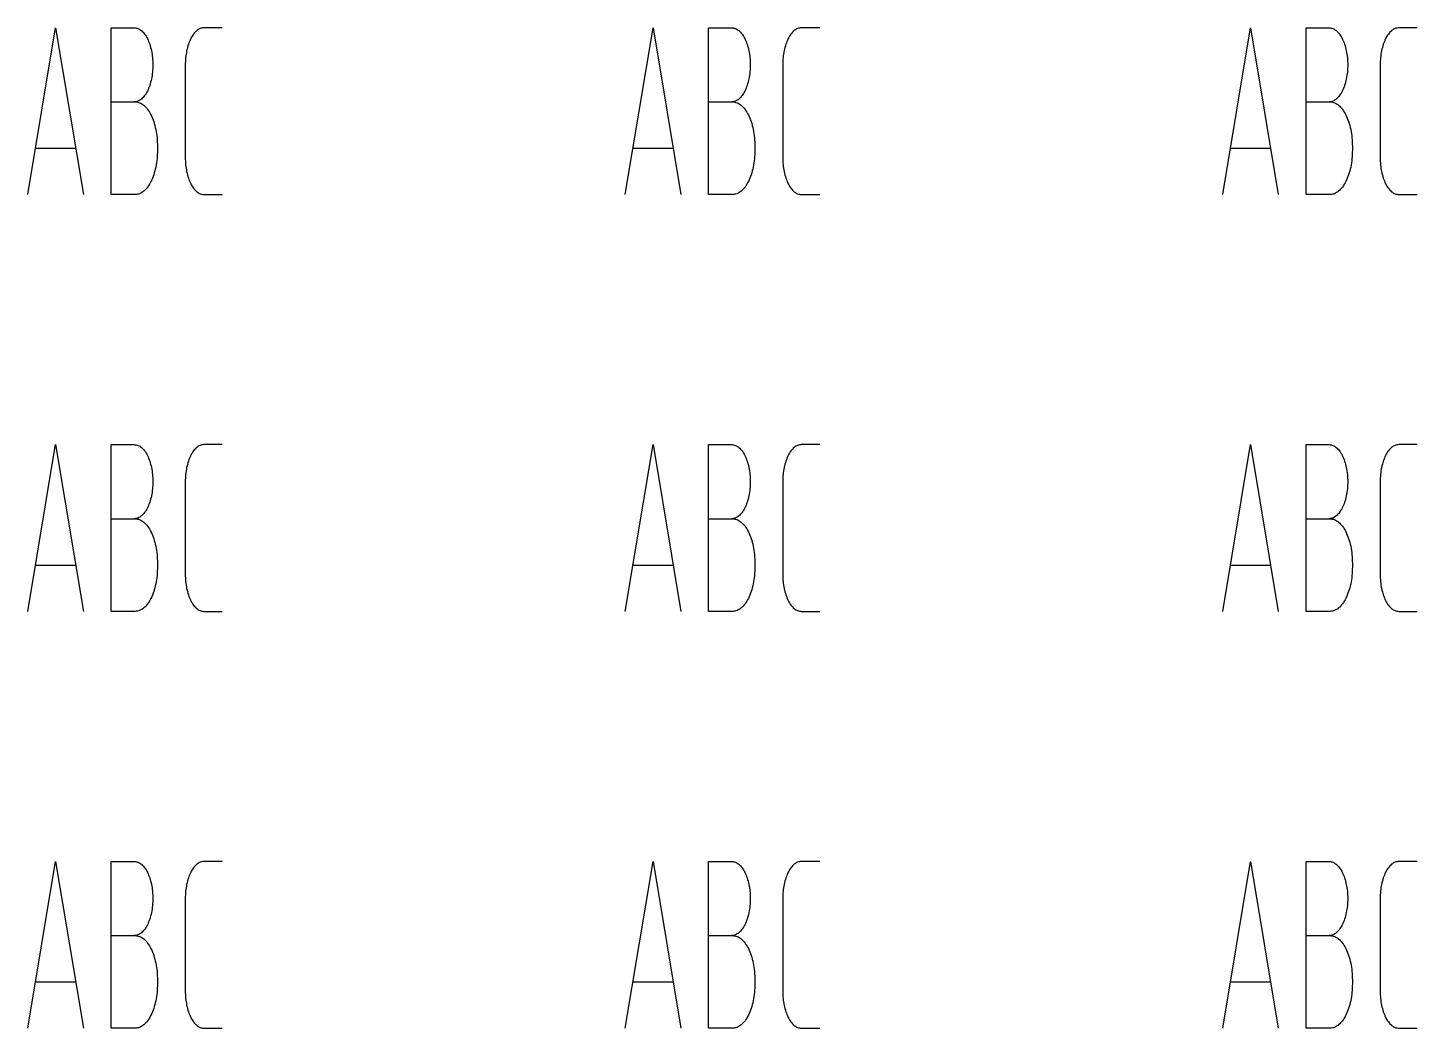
# Model space of a CAD drawing. Header units: millimetres. Extents: x -1.7 to 81.7, y -40 to 20.
import ezdxf

# ---------------------------------------------------------------- set-up
doc = ezdxf.new("R2010")
doc.units = ezdxf.units.MM
doc.layers.get('0').update_dxf_attribs({"lineweight": 25})

msp = doc.modelspace()

# ---------------------------------------------------------------- linework, layer by layer
at = {"flags": 128}
for points in [[(-1.667, 10), (0, 20), (1.667, 10)], [(34.167, 10), (35.833, 20), (37.5, 10)], [(70, 10), (71.667, 20), (73.333, 10)], [(-1.204, 12.778), (1.204, 12.778)], [(34.63, 12.778), (37.037, 12.778)], [(70.463, 12.778), (72.871, 12.778)], [(-1.667, -15), (0, -5), (1.667, -15)], [(34.167, -15), (35.833, -5), (37.5, -15)], [(70, -15), (71.667, -5), (73.333, -15)], [(-1.204, -12.222), (1.204, -12.222)], [(34.63, -12.222), (37.037, -12.222)], [(70.463, -12.222), (72.871, -12.222)], [(-1.667, -40), (0, -30), (1.667, -40)], [(34.167, -40), (35.833, -30), (37.5, -40)], [(70, -40), (71.667, -30), (73.333, -40)], [(-1.204, -37.222), (1.204, -37.222)], [(34.63, -37.222), (37.037, -37.222)], [(70.463, -37.222), (72.871, -37.222)]]:
    msp.add_lwpolyline(points, dxfattribs=at)
for points in [[(3.333, 15.556), (4.778, 15.556, -0.071617), (5.038, 15.504, -0.058858), (5.288, 15.353, -0.04425), (5.518, 15.106, -0.033405), (5.721, 14.775, -0.026398), (5.886, 14.37, -0.022112), (6.01, 13.909, -0.019667), (6.085, 13.409, -0.018556), (6.111, 12.889), (6.111, 12.667, -0.018552), (6.085, 12.147, -0.019667), (6.01, 11.646, -0.022111), (5.886, 11.185, -0.026397), (5.721, 10.781, -0.033403), (5.519, 10.449, -0.044247), (5.288, 10.203, -0.058854), (5.038, 10.051, -0.071633), (4.778, 10), (3.333, 10), (3.333, 20), (4.722, 20, -0.071634), (4.939, 19.957, -0.058856), (5.147, 19.831, -0.044248), (5.34, 19.625, -0.033404), (5.508, 19.349, -0.026397), (5.646, 19.012, -0.022111), (5.749, 18.628, -0.019667), (5.812, 18.211, -0.018556), (5.833, 17.778, -0.018556), (5.812, 17.344, -0.019667), (5.749, 16.927, -0.022111), (5.646, 16.543, -0.026397), (5.508, 16.206, -0.033404), (5.34, 15.93, -0.044248), (5.147, 15.725, -0.058856), (4.939, 15.598, -0.071634), (4.722, 15.556)], [(10, 20), (8.889, 20, 0.071633), (8.672, 19.957, 0.058854), (8.464, 19.831, 0.044247), (8.272, 19.625, 0.033403), (8.103, 19.349, 0.026397), (7.965, 19.012, 0.022111), (7.862, 18.628, 0.019667), (7.799, 18.211, 0.018552), (7.778, 17.778), (7.778, 12.222, 0.018556), (7.799, 11.789, 0.019667), (7.862, 11.372, 0.022112), (7.965, 10.988, 0.026398), (8.103, 10.651, 0.033405), (8.272, 10.374, 0.04425), (8.464, 10.169, 0.058858), (8.672, 10.043, 0.071617), (8.889, 10), (10, 10)], [(39.167, 15.556), (40.611, 15.556, -0.071617), (40.871, 15.504, -0.058858), (41.121, 15.353, -0.04425), (41.352, 15.106, -0.033405), (41.554, 14.775, -0.026398), (41.72, 14.37, -0.022112), (41.843, 13.909, -0.019667), (41.919, 13.409, -0.018556), (41.944, 12.889), (41.944, 12.667, -0.018552), (41.919, 12.147, -0.019667), (41.843, 11.646, -0.022111), (41.72, 11.185, -0.026397), (41.554, 10.781, -0.033403), (41.352, 10.449, -0.044247), (41.121, 10.203, -0.058854), (40.871, 10.051, -0.071633), (40.611, 10), (39.167, 10), (39.167, 20), (40.556, 20, -0.071634), (40.772, 19.957, -0.058856), (40.981, 19.831, -0.044248), (41.173, 19.625, -0.033404), (41.341, 19.349, -0.026397), (41.479, 19.012, -0.022111), (41.582, 18.628, -0.019667), (41.645, 18.211, -0.018556), (41.667, 17.778, -0.018556), (41.645, 17.344, -0.019667), (41.582, 16.927, -0.022111), (41.479, 16.543, -0.026397), (41.341, 16.206, -0.033404), (41.173, 15.93, -0.044248), (40.981, 15.725, -0.058856), (40.772, 15.598, -0.071634), (40.556, 15.556)], [(45.833, 20), (44.722, 20, 0.071633), (44.505, 19.957, 0.058854), (44.297, 19.831, 0.044247), (44.105, 19.625, 0.033403), (43.937, 19.349, 0.026397), (43.798, 19.012, 0.022111), (43.696, 18.628, 0.019667), (43.632, 18.211, 0.018552), (43.611, 17.778), (43.611, 12.222, 0.018556), (43.632, 11.789, 0.019667), (43.696, 11.372, 0.022112), (43.798, 10.988, 0.026398), (43.937, 10.651, 0.033405), (44.105, 10.374, 0.04425), (44.297, 10.169, 0.058858), (44.506, 10.043, 0.071617), (44.722, 10), (45.833, 10)], [(75, 15.556), (76.444, 15.556, -0.071617), (76.705, 15.504, -0.058858), (76.955, 15.353, -0.04425), (77.185, 15.106, -0.033405), (77.387, 14.775, -0.026398), (77.553, 14.37, -0.022112), (77.676, 13.909, -0.019667), (77.752, 13.409, -0.018556), (77.778, 12.889), (77.778, 12.667, -0.018552), (77.752, 12.147, -0.019667), (77.676, 11.646, -0.022111), (77.553, 11.185, -0.026397), (77.387, 10.781, -0.033403), (77.185, 10.449, -0.044247), (76.955, 10.203, -0.058854), (76.705, 10.051, -0.071633), (76.444, 10), (75, 10), (75, 20), (76.389, 20, -0.071634), (76.606, 19.957, -0.058856), (76.814, 19.831, -0.044248), (77.006, 19.625, -0.033404), (77.175, 19.349, -0.026397), (77.313, 19.012, -0.022111), (77.415, 18.628, -0.019667), (77.479, 18.211, -0.018556), (77.5, 17.778, -0.018556), (77.479, 17.344, -0.019667), (77.415, 16.927, -0.022111), (77.313, 16.543, -0.026397), (77.175, 16.206, -0.033404), (77.006, 15.93, -0.044248), (76.814, 15.725, -0.058856), (76.606, 15.598, -0.071634), (76.389, 15.556)], [(81.667, 20), (80.556, 20, 0.071633), (80.339, 19.957, 0.058854), (80.13, 19.831, 0.044247), (79.938, 19.625, 0.033403), (79.77, 19.349, 0.026397), (79.632, 19.012, 0.022111), (79.529, 18.628, 0.019667), (79.466, 18.211, 0.018552), (79.444, 17.778), (79.444, 12.222, 0.018556), (79.466, 11.789, 0.019667), (79.529, 11.372, 0.022112), (79.632, 10.988, 0.026398), (79.77, 10.651, 0.033405), (79.938, 10.374, 0.04425), (80.13, 10.169, 0.058858), (80.339, 10.043, 0.071617), (80.556, 10), (81.667, 10)], [(3.333, -9.444), (4.778, -9.444, -0.071617), (5.038, -9.496, -0.058858), (5.288, -9.647, -0.04425), (5.518, -9.894, -0.033405), (5.721, -10.225, -0.026398), (5.886, -10.63, -0.022112), (6.01, -11.091, -0.019667), (6.085, -11.591, -0.018556), (6.111, -12.111), (6.111, -12.333, -0.018552), (6.085, -12.853, -0.019667), (6.01, -13.354, -0.022111), (5.886, -13.815, -0.026397), (5.721, -14.219, -0.033403), (5.519, -14.551, -0.044247), (5.288, -14.797, -0.058854), (5.038, -14.949, -0.071633), (4.778, -15), (3.333, -15), (3.333, -5), (4.722, -5, -0.071634), (4.939, -5.043, -0.058856), (5.147, -5.169, -0.044248), (5.34, -5.375, -0.033404), (5.508, -5.651, -0.026397), (5.646, -5.988, -0.022111), (5.749, -6.372, -0.019667), (5.812, -6.789, -0.018556), (5.833, -7.222, -0.018556), (5.812, -7.656, -0.019667), (5.749, -8.073, -0.022111), (5.646, -8.457, -0.026397), (5.508, -8.794, -0.033404), (5.34, -9.07, -0.044248), (5.147, -9.275, -0.058856), (4.939, -9.402, -0.071634), (4.722, -9.444)], [(10, -5), (8.889, -5, 0.071633), (8.672, -5.043, 0.058854), (8.464, -5.169, 0.044247), (8.272, -5.375, 0.033403), (8.103, -5.651, 0.026397), (7.965, -5.988, 0.022111), (7.862, -6.372, 0.019667), (7.799, -6.789, 0.018552), (7.778, -7.222), (7.778, -12.778, 0.018556), (7.799, -13.211, 0.019667), (7.862, -13.628, 0.022112), (7.965, -14.012, 0.026398), (8.103, -14.349, 0.033405), (8.272, -14.626, 0.04425), (8.464, -14.831, 0.058858), (8.672, -14.957, 0.071617), (8.889, -15), (10, -15)], [(39.167, -9.444), (40.611, -9.444, -0.071617), (40.871, -9.496, -0.058858), (41.121, -9.647, -0.04425), (41.352, -9.894, -0.033405), (41.554, -10.225, -0.026398), (41.72, -10.63, -0.022112), (41.843, -11.091, -0.019667), (41.919, -11.591, -0.018556), (41.944, -12.111), (41.944, -12.333, -0.018552), (41.919, -12.853, -0.019667), (41.843, -13.354, -0.022111), (41.72, -13.815, -0.026397), (41.554, -14.219, -0.033403), (41.352, -14.551, -0.044247), (41.121, -14.797, -0.058854), (40.871, -14.949, -0.071633), (40.611, -15), (39.167, -15), (39.167, -5), (40.556, -5, -0.071634), (40.772, -5.043, -0.058856), (40.981, -5.169, -0.044248), (41.173, -5.375, -0.033404), (41.341, -5.651, -0.026397), (41.479, -5.988, -0.022111), (41.582, -6.372, -0.019667), (41.645, -6.789, -0.018556), (41.667, -7.222, -0.018556), (41.645, -7.656, -0.019667), (41.582, -8.073, -0.022111), (41.479, -8.457, -0.026397), (41.341, -8.794, -0.033404), (41.173, -9.07, -0.044248), (40.981, -9.275, -0.058856), (40.772, -9.402, -0.071634), (40.556, -9.444)], [(45.833, -5), (44.722, -5, 0.071633), (44.505, -5.043, 0.058854), (44.297, -5.169, 0.044247), (44.105, -5.375, 0.033403), (43.937, -5.651, 0.026397), (43.798, -5.988, 0.022111), (43.696, -6.372, 0.019667), (43.632, -6.789, 0.018552), (43.611, -7.222), (43.611, -12.778, 0.018556), (43.632, -13.211, 0.019667), (43.696, -13.628, 0.022112), (43.798, -14.012, 0.026398), (43.937, -14.349, 0.033405), (44.105, -14.626, 0.04425), (44.297, -14.831, 0.058858), (44.506, -14.957, 0.071617), (44.722, -15), (45.833, -15)], [(75, -9.444), (76.444, -9.444, -0.071617), (76.705, -9.496, -0.058858), (76.955, -9.647, -0.04425), (77.185, -9.894, -0.033405), (77.387, -10.225, -0.026398), (77.553, -10.63, -0.022112), (77.676, -11.091, -0.019667), (77.752, -11.591, -0.018556), (77.778, -12.111), (77.778, -12.333, -0.018552), (77.752, -12.853, -0.019667), (77.676, -13.354, -0.022111), (77.553, -13.815, -0.026397), (77.387, -14.219, -0.033403), (77.185, -14.551, -0.044247), (76.955, -14.797, -0.058854), (76.705, -14.949, -0.071633), (76.444, -15), (75, -15), (75, -5), (76.389, -5, -0.071634), (76.606, -5.043, -0.058856), (76.814, -5.169, -0.044248), (77.006, -5.375, -0.033404), (77.175, -5.651, -0.026397), (77.313, -5.988, -0.022111), (77.415, -6.372, -0.019667), (77.479, -6.789, -0.018556), (77.5, -7.222, -0.018556), (77.479, -7.656, -0.019667), (77.415, -8.073, -0.022111), (77.313, -8.457, -0.026397), (77.175, -8.794, -0.033404), (77.006, -9.07, -0.044248), (76.814, -9.275, -0.058856), (76.606, -9.402, -0.071634), (76.389, -9.444)], [(81.667, -5), (80.556, -5, 0.071633), (80.339, -5.043, 0.058854), (80.13, -5.169, 0.044247), (79.938, -5.375, 0.033403), (79.77, -5.651, 0.026397), (79.632, -5.988, 0.022111), (79.529, -6.372, 0.019667), (79.466, -6.789, 0.018552), (79.444, -7.222), (79.444, -12.778, 0.018556), (79.466, -13.211, 0.019667), (79.529, -13.628, 0.022112), (79.632, -14.012, 0.026398), (79.77, -14.349, 0.033405), (79.938, -14.626, 0.04425), (80.13, -14.831, 0.058858), (80.339, -14.957, 0.071617), (80.556, -15), (81.667, -15)], [(3.333, -34.444), (4.778, -34.444, -0.071617), (5.038, -34.496, -0.058858), (5.288, -34.647, -0.04425), (5.518, -34.894, -0.033405), (5.721, -35.225, -0.026398), (5.886, -35.63, -0.022112), (6.01, -36.091, -0.019667), (6.085, -36.591, -0.018556), (6.111, -37.111), (6.111, -37.333, -0.018552), (6.085, -37.853, -0.019667), (6.01, -38.354, -0.022111), (5.886, -38.815, -0.026397), (5.721, -39.219, -0.033403), (5.519, -39.551, -0.044247), (5.288, -39.797, -0.058854), (5.038, -39.949, -0.071633), (4.778, -40), (3.333, -40), (3.333, -30), (4.722, -30, -0.071634), (4.939, -30.043, -0.058856), (5.147, -30.169, -0.044248), (5.34, -30.375, -0.033404), (5.508, -30.651, -0.026397), (5.646, -30.988, -0.022111), (5.749, -31.372, -0.019667), (5.812, -31.789, -0.018556), (5.833, -32.222, -0.018556), (5.812, -32.656, -0.019667), (5.749, -33.073, -0.022111), (5.646, -33.457, -0.026397), (5.508, -33.794, -0.033404), (5.34, -34.07, -0.044248), (5.147, -34.275, -0.058856), (4.939, -34.402, -0.071634), (4.722, -34.444)], [(10, -30), (8.889, -30, 0.071633), (8.672, -30.043, 0.058854), (8.464, -30.169, 0.044247), (8.272, -30.375, 0.033403), (8.103, -30.651, 0.026397), (7.965, -30.988, 0.022111), (7.862, -31.372, 0.019667), (7.799, -31.789, 0.018552), (7.778, -32.222), (7.778, -37.778, 0.018556), (7.799, -38.211, 0.019667), (7.862, -38.628, 0.022112), (7.965, -39.012, 0.026398), (8.103, -39.349, 0.033405), (8.272, -39.626, 0.04425), (8.464, -39.831, 0.058858), (8.672, -39.957, 0.071617), (8.889, -40), (10, -40)], [(39.167, -34.444), (40.611, -34.444, -0.071617), (40.871, -34.496, -0.058858), (41.121, -34.647, -0.04425), (41.352, -34.894, -0.033405), (41.554, -35.225, -0.026398), (41.72, -35.63, -0.022112), (41.843, -36.091, -0.019667), (41.919, -36.591, -0.018556), (41.944, -37.111), (41.944, -37.333, -0.018552), (41.919, -37.853, -0.019667), (41.843, -38.354, -0.022111), (41.72, -38.815, -0.026397), (41.554, -39.219, -0.033403), (41.352, -39.551, -0.044247), (41.121, -39.797, -0.058854), (40.871, -39.949, -0.071633), (40.611, -40), (39.167, -40), (39.167, -30), (40.556, -30, -0.071634), (40.772, -30.043, -0.058856), (40.981, -30.169, -0.044248), (41.173, -30.375, -0.033404), (41.341, -30.651, -0.026397), (41.479, -30.988, -0.022111), (41.582, -31.372, -0.019667), (41.645, -31.789, -0.018556), (41.667, -32.222, -0.018556), (41.645, -32.656, -0.019667), (41.582, -33.073, -0.022111), (41.479, -33.457, -0.026397), (41.341, -33.794, -0.033404), (41.173, -34.07, -0.044248), (40.981, -34.275, -0.058856), (40.772, -34.402, -0.071634), (40.556, -34.444)], [(45.833, -30), (44.722, -30, 0.071633), (44.505, -30.043, 0.058854), (44.297, -30.169, 0.044247), (44.105, -30.375, 0.033403), (43.937, -30.651, 0.026397), (43.798, -30.988, 0.022111), (43.696, -31.372, 0.019667), (43.632, -31.789, 0.018552), (43.611, -32.222), (43.611, -37.778, 0.018556), (43.632, -38.211, 0.019667), (43.696, -38.628, 0.022112), (43.798, -39.012, 0.026398), (43.937, -39.349, 0.033405), (44.105, -39.626, 0.04425), (44.297, -39.831, 0.058858), (44.506, -39.957, 0.071617), (44.722, -40), (45.833, -40)], [(75, -34.444), (76.444, -34.444, -0.071617), (76.705, -34.496, -0.058858), (76.955, -34.647, -0.04425), (77.185, -34.894, -0.033405), (77.387, -35.225, -0.026398), (77.553, -35.63, -0.022112), (77.676, -36.091, -0.019667), (77.752, -36.591, -0.018556), (77.778, -37.111), (77.778, -37.333, -0.018552), (77.752, -37.853, -0.019667), (77.676, -38.354, -0.022111), (77.553, -38.815, -0.026397), (77.387, -39.219, -0.033403), (77.185, -39.551, -0.044247), (76.955, -39.797, -0.058854), (76.705, -39.949, -0.071633), (76.444, -40), (75, -40), (75, -30), (76.389, -30, -0.071634), (76.606, -30.043, -0.058856), (76.814, -30.169, -0.044248), (77.006, -30.375, -0.033404), (77.175, -30.651, -0.026397), (77.313, -30.988, -0.022111), (77.415, -31.372, -0.019667), (77.479, -31.789, -0.018556), (77.5, -32.222, -0.018556), (77.479, -32.656, -0.019667), (77.415, -33.073, -0.022111), (77.313, -33.457, -0.026397), (77.175, -33.794, -0.033404), (77.006, -34.07, -0.044248), (76.814, -34.275, -0.058856), (76.606, -34.402, -0.071634), (76.389, -34.444)], [(81.667, -30), (80.556, -30, 0.071633), (80.339, -30.043, 0.058854), (80.13, -30.169, 0.044247), (79.938, -30.375, 0.033403), (79.77, -30.651, 0.026397), (79.632, -30.988, 0.022111), (79.529, -31.372, 0.019667), (79.466, -31.789, 0.018552), (79.444, -32.222), (79.444, -37.778, 0.018556), (79.466, -38.211, 0.019667), (79.529, -38.628, 0.022112), (79.632, -39.012, 0.026398), (79.77, -39.349, 0.033405), (79.938, -39.626, 0.04425), (80.13, -39.831, 0.058858), (80.339, -39.957, 0.071617), (80.556, -40), (81.667, -40)]]:
    msp.add_lwpolyline(points, format="xyb", dxfattribs=at)

doc.saveas('drawing.dxf')
